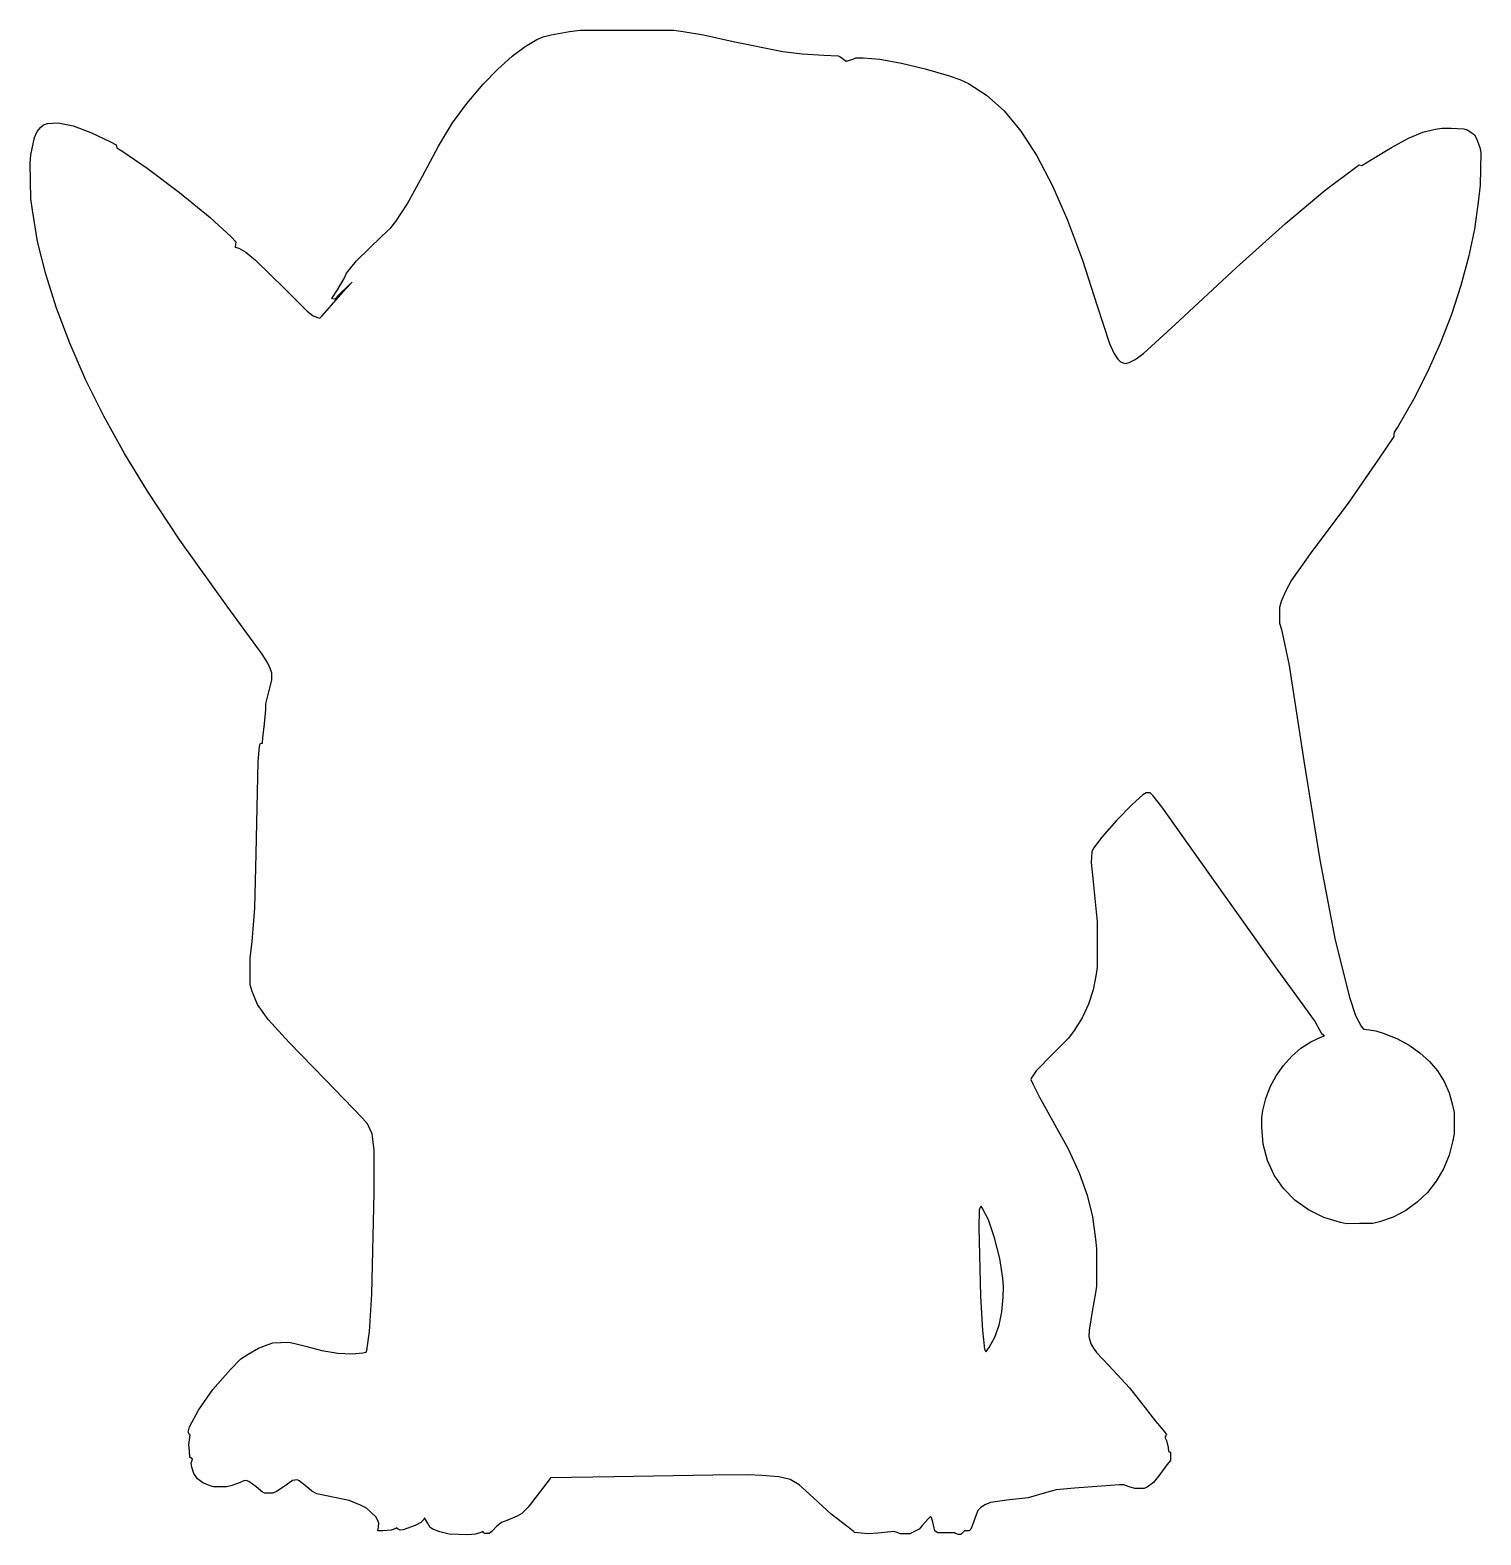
# Model space of a CAD drawing. Extents: x 0 to 181, y 0 to 188.
import ezdxf

# ---------------------------------------------------------------- set-up
doc = ezdxf.new("R2010")
doc.units = 0

msp = doc.modelspace()

# ---------------------------------------------------------------- linework, layer by layer
at = {"layer": 'Layer 1'}
for p, q in [((67.417567, 187.857445), (68.745097, 188.020436)), ((68.745097, 188.020436), (74.586217, 188.019466)), ((74.586217, 188.019466), (80.427337, 188.018497)), ((80.427337, 188.018497), (81.618967, 187.864183)), ((61.874414, 185.985904), (63.342629, 186.835502)), ((63.342629, 186.835502), (64.115627, 187.197741)), ((64.115627, 187.197741), (65.102837, 187.446098)), ((65.102837, 187.446098), (67.417567, 187.857445)), ((81.618967, 187.864183), (84.130366, 187.439185)), ((84.130366, 187.439185), (87.875267, 186.605183)), ((87.875267, 186.605183), (94.062264, 185.325639)), ((58.463159, 183.150891), (60.230723, 184.743404)), ((60.230723, 184.743404), (61.874414, 185.985904)), ((94.062264, 185.325639), (96.489136, 185.043043)), ((96.489136, 185.043043), (99.189767, 184.889673)), ((99.189767, 184.889673), (100.959857, 184.821633)), ((100.959857, 184.821633), (101.181057, 184.705053)), ((101.181057, 184.705053), (101.652437, 184.380368)), ((101.652437, 184.380368), (101.902607, 184.172262)), ((102.165, 184.172), (102.79984, 184.368109)), ((102.79984, 184.368109), (103.17245, 184.564218)), ((103.17245, 184.564218), (104.10172, 184.556618)), ((104.10172, 184.556618), (106.19487, 184.372769)), ((106.19487, 184.372769), (108.891624, 183.896668)), ((56.623329, 181.251252), (58.463159, 183.150891)), ((101.902607, 184.172262), (102.165, 184.172)), ((108.891624, 183.896668), (111.844275, 183.200464)), ((111.844275, 183.200464), (114.70512, 182.356308)), ((54.578259, 178.86559), (56.623329, 181.251252)), ((114.70512, 182.356308), (116.18221, 181.867012)), ((116.18221, 181.867012), (117.24423, 181.33847)), ((117.24423, 181.33847), (119.528206, 179.909627)), ((52.804605, 176.421216), (54.578259, 178.86559)), ((119.528206, 179.909627), (121.711729, 177.937809)), ((121.711729, 177.937809), (123.805382, 175.404778)), ((0.542568, 174.590045), (0.892476, 175.332974)), ((0.892476, 175.332974), (1.338861, 175.87588)), ((1.338861, 175.87588), (1.69447, 176.197151)), ((1.69447, 176.197151), (2.158315, 176.334898)), ((2.158315, 176.334898), (3.518297, 176.41633)), ((3.518297, 176.41633), (5.362855, 176.04136)), ((5.362855, 176.04136), (7.577898, 175.242963)), ((7.577898, 175.242963), (10.049335, 174.054118)), ((51.042369, 173.525459), (52.804605, 176.421216)), ((123.805382, 175.404778), (125.819749, 172.292299)), ((172.25708, 174.514916), (174.048183, 175.254204)), ((174.048183, 175.254204), (175.56682, 175.631405)), ((175.56682, 175.631405), (176.45184, 175.763315)), ((176.45184, 175.763315), (177.57588, 175.763846)), ((177.57588, 175.763846), (179.14012, 175.669956)), ((179.14012, 175.669956), (179.58032, 175.575546)), ((179.58032, 175.575546), (180.04281, 175.249568)), ((180.04281, 175.249568), (180.50531, 174.923591)), ((180.50531, 174.923591), (180.76004, 174.469564)), ((0.106981, 172.4337), (0.542568, 174.590045)), ((10.049335, 174.054118), (10.73825, 173.684842)), ((10.73825, 173.684842), (10.78778, 173.490869)), ((10.78778, 173.490869), (10.83731, 173.296894)), ((10.83731, 173.296894), (11.447197, 172.934567)), ((49.031549, 169.785652), (51.042369, 173.525459)), ((167.49627, 171.777595), (170.10321, 173.370421)), ((170.10321, 173.370421), (172.25708, 174.514916)), ((180.76004, 174.469564), (181.15444, 173.363294)), ((181.15444, 173.363294), (181.2941, 172.71105)), ((-0.000029, 171.39578), (0.106981, 172.4337)), ((0.048251, 169.17725), (-0.000029, 171.39578)), ((11.447197, 172.934567), (14.629307, 170.783425)), ((125.819749, 172.292299), (127.765413, 168.582135)), ((165.60632, 170.844313), (166.08902, 171.173455)), ((166.08902, 171.173455), (166.2532, 171.130525)), ((166.2532, 171.130525), (166.41738, 171.087595)), ((166.41738, 171.087595), (167.49627, 171.777595)), ((181.2941, 172.71105), (181.2435, 170.67551)), ((14.629307, 170.783425), (18.652733, 167.741649)), ((47.112968, 166.253952), (49.031549, 169.785652)), ((161.812887, 168.006418), (165.60632, 170.844313)), ((181.2435, 170.67551), (181.1929, 168.63997)), ((0.096531, 166.95871), (0.048251, 169.17725)), ((18.652733, 167.741649), (22.489892, 164.615532)), ((127.765413, 168.582135), (129.652959, 164.25605)), ((156.889682, 163.877951), (161.812887, 168.006418)), ((181.1929, 168.63997), (180.9704, 166.51593)), ((0.28079, 165.529), (0.096531, 166.95871)), ((0.945641, 161.626877), (0.28079, 165.529)), ((45.709629, 164.119562), (47.112968, 166.253952)), ((180.9704, 166.51593), (180.494113, 163.156369)), ((22.489892, 164.615532), (25.113197, 162.211367)), ((45.092797, 163.321437), (45.709629, 164.119562)), ((129.652959, 164.25605), (131.49297, 159.295807)), ((150.695697, 158.33624), (156.889682, 163.877951)), ((25.113197, 162.211367), (25.705593, 161.583397)), ((40.768736, 159.178525), (43.909367, 162.219497)), ((43.909367, 162.219497), (45.092797, 163.321437)), ((180.494113, 163.156369), (179.763226, 159.668114)), ((1.954119, 157.537078), (0.945641, 161.626877)), ((25.672883, 161.24037), (25.640173, 160.897343)), ((25.640173, 160.897343), (26.066339, 160.755793)), ((25.705593, 161.583397), (25.672883, 161.24037)), ((26.066339, 160.755793), (26.939658, 160.27456)), ((26.939658, 160.27456), (28.176056, 159.285369)), ((28.176056, 159.285369), (31.793589, 155.734453)), ((39.537277, 157.665987), (40.768736, 159.178525)), ((131.49297, 159.295807), (133.29603, 153.68317)), ((143.08992, 151.258613), (150.695697, 158.33624)), ((179.763226, 159.668114), (178.793898, 156.096187)), ((3.29635, 153.283709), (1.954119, 157.537078)), ((38.398404, 155.556154), (39.262643, 157.002224)), ((39.776163, 156.125969), (38.675733, 155.041819)), ((39.262643, 157.002224), (39.537277, 157.665987)), ((39.356535, 155.630451), (40.246301, 156.515469)), ((40.246301, 156.515469), (39.776163, 156.125969)), ((178.793898, 156.096187), (177.602287, 152.48561)), ((31.793589, 155.734453), (34.60756, 152.919409)), ((37.649635, 153.667071), (39.356535, 155.630451)), ((37.696154, 154.508344), (38.398404, 155.556154)), ((37.821321, 154.429114), (37.696154, 154.508344)), ((38.068647, 154.412708), (37.821321, 154.429114)), ((38.675733, 155.041819), (38.068647, 154.412708)), ((4.96246, 148.890875), (3.29635, 153.283709)), ((34.60756, 152.919409), (35.370075, 152.331822)), ((35.370075, 152.331822), (35.924209, 152.095953)), ((36.20297, 152.035963), (36.517735, 152.312331)), ((36.517735, 152.312331), (37.649635, 153.667071)), ((133.29603, 153.68317), (134.862326, 148.881531)), ((177.602287, 152.48561), (176.204554, 148.881404)), ((35.924209, 152.095953), (36.20297, 152.035963)), ((139.113534, 147.631635), (143.08992, 151.258613)), ((6.942574, 144.382682), (4.96246, 148.890875)), ((134.862326, 148.881531), (135.413416, 147.658214)), ((176.204554, 148.881404), (174.616856, 145.328591)), ((135.413416, 147.658214), (135.92973, 146.91154)), ((135.92973, 146.91154), (136.24727, 146.560064)), ((137.35885, 146.508053), (138.087553, 146.863909)), ((138.087553, 146.863909), (139.113534, 147.631635)), ((136.24727, 146.560064), (136.58065, 146.460184)), ((136.58065, 146.460184), (136.91402, 146.360304)), ((136.91402, 146.360304), (137.35885, 146.508053)), ((174.616856, 145.328591), (172.855351, 141.872193)), ((9.226818, 139.783234), (6.942574, 144.382682)), ((172.855351, 141.872193), (170.9362, 138.55723)), ((11.805318, 135.116639), (9.226818, 139.783234)), ((170.40995, 137.264887), (168.50989, 134.411317)), ((170.42975, 137.516719), (170.40995, 137.264887)), ((170.44955, 137.768551), (170.42975, 137.516719)), ((170.9362, 138.55723), (170.44955, 137.768551)), ((14.6682, 130.407), (11.805318, 135.116639)), ((168.50989, 134.411317), (164.714377, 128.921275)), ((18.725079, 124.276064), (14.6682, 130.407)), ((164.714377, 128.921275), (160.17728, 122.884617)), ((24.725234, 115.93751), (18.725079, 124.276064)), ((160.17728, 122.884617), (157.627713, 119.281853)), ((157.627713, 119.281853), (156.858184, 117.886139)), ((156.35466, 116.645247), (156.10972, 115.892987)), ((156.858184, 117.886139), (156.35466, 116.645247)), ((28.983302, 110.041018), (24.725234, 115.93751)), ((156.10972, 115.892987), (156.11372, 114.919467)), ((156.11372, 114.919467), (156.11772, 113.945947)), ((156.11772, 113.945947), (156.3624, 113.149427)), ((156.3624, 113.149427), (157.32036, 108.624967)), ((29.693792, 108.916227), (28.983302, 110.041018)), ((30.023274, 108.18029), (29.693792, 108.916227)), ((30.2026, 107.701), (30.023274, 108.18029)), ((30.202591, 106.81296), (30.2026, 107.257)), ((30.2026, 107.257), (30.2026, 107.701)), ((157.32036, 108.624967), (159.1506, 96.732327)), ((29.463909, 103.85735), (29.83325, 105.33515)), ((29.83325, 105.33515), (30.202591, 106.81296)), ((29.444779, 103.14933), (29.463909, 103.85735)), ((29.288125, 101.33505), (29.444779, 103.14933)), ((29.09235, 99.58714), (29.288125, 101.33505)), ((28.489997, 96.629142), (28.656293, 98.509713)), ((28.656293, 98.509713), (28.768991, 98.854486)), ((28.768991, 98.854486), (28.908185, 98.94553)), ((28.908185, 98.94553), (29.0341, 98.9455)), ((29.0341, 98.9455), (29.09235, 99.58714)), ((28.251036, 85.09503), (28.489997, 96.629142)), ((159.1506, 96.732327), (161.145443, 84.362611)), ((139.03246, 92.47734), (137.708631, 91.285715)), ((139.445, 92.7506), (139.03246, 92.47734)), ((139.699, 92.7506), (139.445, 92.7506)), ((139.95278, 92.750497), (139.699, 92.7506)), ((140.32561, 92.366277), (139.95278, 92.750497)), ((141.41426, 90.972367), (140.32561, 92.366277)), ((137.708631, 91.285715), (135.757002, 89.253429)), ((148.14835, 81.510777), (141.41426, 90.972367)), ((135.757002, 89.253429), (133.908271, 87.171521)), ((133.908271, 87.171521), (132.89313, 85.83103)), ((28.097774, 78.323136), (28.251036, 85.09503)), ((132.62082, 84.69694), (132.58482, 84.03318)), ((132.65682, 85.3607), (132.62082, 84.69694)), ((132.89313, 85.83103), (132.65682, 85.3607)), ((132.58482, 84.03318), (132.85369, 81.59938)), ((161.145443, 84.362611), (163.091914, 74.325452)), ((132.85369, 81.59938), (133.23592, 77.8823)), ((155.61166, 70.979077), (148.14835, 81.510777)), ((27.749466, 74.16503), (28.097774, 78.323136)), ((133.23592, 77.8823), (133.34927, 76.59903)), ((133.34927, 76.59903), (133.35127, 73.76697)), ((27.513152, 72.08524), (27.749466, 74.16503)), ((133.35127, 73.76697), (133.35327, 70.93492)), ((163.091914, 74.325452), (164.862665, 67.20853)), ((27.512886, 70.40371), (27.513152, 72.08524)), ((27.512621, 68.72217), (27.512886, 70.40371)), ((133.23727, 70.09415), (132.856143, 68.11652)), ((133.35327, 70.93492), (133.23727, 70.09415)), ((158.7555, 66.686737), (155.61166, 70.979077)), ((27.756433, 67.92895), (27.512621, 68.72217)), ((28.422297, 66.293428), (27.756433, 67.92895)), ((132.856143, 68.11652), (132.275435, 66.307623)), ((29.749067, 64.408786), (28.422297, 66.293428)), ((132.275435, 66.307623), (131.480557, 64.630489)), ((160.494145, 64.302288), (158.7555, 66.686737)), ((164.862665, 67.20853), (165.64235, 64.928809)), ((32.353685, 61.527052), (29.749067, 64.408786)), ((131.480557, 64.630489), (130.45692, 63.04815)), ((161.3636, 62.718637), (160.494145, 64.302288)), ((165.64235, 64.928809), (166.33035, 63.599527)), ((129.74531, 62.08474), (127.79645, 60.1377)), ((130.45692, 63.04815), (129.74531, 62.08474)), ((160.024385, 61.637862), (161.29895, 62.217817)), ((161.29895, 62.217817), (161.74343, 62.374347)), ((161.55352, 62.475997), (161.3636, 62.718637)), ((161.74343, 62.374347), (161.55352, 62.475997)), ((166.33035, 63.599527), (166.61805, 63.224747)), ((166.61805, 63.224747), (167.38583, 63.120187)), ((167.38583, 63.120187), (168.15362, 63.015617)), ((168.15362, 63.015617), (169.07289, 62.700187)), ((169.07289, 62.700187), (170.776289, 62.018127)), ((36.853093, 56.90025), (32.353685, 61.527052)), ((157.661635, 59.828455), (158.803248, 60.830401)), ((158.803248, 60.830401), (160.024385, 61.637862)), ((170.776289, 62.018127), (172.311861, 61.200662)), ((172.311861, 61.200662), (173.674983, 60.252579)), ((173.674983, 60.252579), (174.861034, 59.178666)), ((127.79645, 60.1377), (125.730961, 58.006771)), ((155.721363, 57.373202), (156.625641, 58.665048)), ((156.625641, 58.665048), (157.661635, 59.828455)), ((174.861034, 59.178666), (175.865391, 57.983709)), ((41.525273, 52.08383), (36.853093, 56.90025)), ((125.11535, 57.13126), (125.06475, 56.92965)), ((125.06475, 56.92965), (125.33384, 56.2973)), ((125.730961, 58.006771), (125.11535, 57.13126)), ((154.974896, 55.98594), (155.721363, 57.373202)), ((175.865391, 57.983709), (176.683432, 56.672497)), ((176.683432, 56.672497), (177.310536, 55.249818)), ((125.33384, 56.2973), (126.15418, 54.71527)), ((126.15418, 54.71527), (129.71225, 48.23422)), ((154.05978, 53.057257), (154.412336, 54.536284)), ((154.412336, 54.536284), (154.974896, 55.98594)), ((177.310536, 55.249818), (177.74208, 53.720457)), ((153.91724, 52.172457), (154.05978, 53.057257)), ((177.74208, 53.720457), (177.93734, 52.791187)), ((177.93734, 52.791187), (177.94034, 51.463667)), ((42.15781, 51.37582), (41.525273, 52.08383)), ((42.459732, 50.75631), (42.15781, 51.37582)), ((153.91822, 50.977207), (153.91724, 52.172457)), ((154.100207, 48.826778), (153.91822, 50.977207)), ((177.94034, 51.463667), (177.94334, 50.136137)), ((42.761655, 50.1368), (42.459732, 50.75631)), ((42.876405, 49.11903), (42.761655, 50.1368)), ((42.991157, 48.10126), (42.876405, 49.11903)), ((177.78449, 49.295367), (177.312096, 47.472807)), ((177.94334, 50.136137), (177.78449, 49.295367)), ((42.983857, 42.7469), (42.991157, 48.10126)), ((129.71225, 48.23422), (131.089874, 45.236102)), ((154.62749, 46.80991), (154.100207, 48.826778)), ((177.312096, 47.472807), (176.615243, 45.772304)), ((131.089874, 45.236102), (132.084969, 42.475884)), ((155.477306, 44.954153), (154.62749, 46.80991)), ((176.615243, 45.772304), (175.710143, 44.211837)), ((156.626894, 43.287058), (155.477306, 44.954153)), ((158.053489, 41.836176), (156.626894, 43.287058)), ((175.710143, 44.211837), (174.613005, 42.809388)), ((42.686606, 30.102445), (42.983857, 42.7469)), ((132.084969, 42.475884), (132.752229, 39.773833)), ((159.734331, 40.629056), (158.053489, 41.836176)), ((173.340041, 41.582936), (171.907462, 40.550462)), ((174.613005, 42.809388), (173.340041, 41.582936)), ((118.58466, 40.57797), (118.54656, 38.40968)), ((118.69459, 40.84245), (118.58466, 40.57797)), ((118.80451, 41.10693), (118.69459, 40.84245)), ((118.97322, 40.8867), (118.80451, 41.10693)), ((119.749422, 39.397782), (118.97322, 40.8867)), ((132.752229, 39.773833), (133.14635, 36.95022)), ((161.646655, 39.69325), (159.734331, 40.629056)), ((163.7677, 39.056307), (161.646655, 39.69325)), ((170.331478, 39.729946), (168.6283, 39.139367)), ((171.907462, 40.550462), (170.331478, 39.729946)), ((118.54656, 38.40968), (118.761736, 29.83233)), ((120.523141, 37.14181), (119.749422, 39.397782)), ((164.50544, 38.897207), (163.7677, 39.056307)), ((166.14272, 38.905207), (164.50544, 38.897207)), ((167.78001, 38.913207), (166.14272, 38.905207)), ((168.6283, 39.139367), (167.78001, 38.913207)), ((121.165717, 34.558403), (120.523141, 37.14181)), ((133.14635, 36.95022), (133.25411, 35.79969)), ((133.25411, 35.79969), (133.254, 33.4544)), ((121.54849, 32.08718), (121.165717, 34.558403)), ((121.64729, 31.01978), (121.54849, 32.08718)), ((133.254, 33.4544), (133.254, 31.1091)), ((42.393539, 25.414554), (42.686606, 30.102445)), ((121.59659, 29.73651), (121.64729, 31.01978)), ((133.14442, 30.26834), (132.72407, 27.92304)), ((133.254, 31.1091), (133.14442, 30.26834)), ((118.761736, 29.83233), (119.00559, 25.554755)), ((121.429139, 27.889851), (121.59659, 29.73651)), ((121.081203, 26.216409), (121.429139, 27.889851)), ((132.72407, 27.92304), (132.36228, 25.61381)), ((42.062217, 23.0562), (42.393539, 25.414554)), ((119.00559, 25.554755), (119.25106, 23.20948)), ((119.8548, 23.42878), (120.555512, 24.726085)), ((120.555512, 24.726085), (121.081203, 26.216409)), ((132.36228, 25.61381), (132.31128, 24.80911)), ((132.31128, 24.80911), (132.42076, 24.35276)), ((26.352802, 22.00516), (27.240895, 22.59306)), ((27.240895, 22.59306), (28.53022, 23.349064)), ((28.53022, 23.349064), (29.760115, 23.82492)), ((29.760115, 23.82492), (30.335376, 23.99781)), ((30.335376, 23.99781), (31.316089, 24.04711)), ((31.316089, 24.04711), (32.2968, 24.09641)), ((32.2968, 24.09641), (32.90912, 23.9899)), ((32.90912, 23.9899), (34.58346, 23.53853)), ((34.58346, 23.53853), (36.452733, 23.056201)), ((36.452733, 23.056201), (38.438968, 22.743454)), ((38.438968, 22.743454), (40.248333, 22.633047)), ((40.248333, 22.633047), (41.587, 22.75774)), ((41.587, 22.75774), (41.987037, 22.85847)), ((41.987037, 22.85847), (42.062217, 23.0562)), ((119.25106, 23.20948), (119.425781, 22.872484)), ((119.425781, 22.872484), (119.85479, 23.42876)), ((119.85479, 23.42876), (119.8548, 23.42878)), ((132.42076, 24.35276), (132.53023, 23.89641)), ((132.53023, 23.89641), (132.88509, 23.34738)), ((132.88509, 23.34738), (133.23995, 22.79835)), ((133.23995, 22.79835), (134.80398, 21.20111)), ((25.023472, 20.6717), (26.352802, 22.00516)), ((134.80398, 21.20111), (137.4015, 18.412781)), ((22.853536, 18.195417), (25.023472, 20.6717)), ((21.031019, 15.616836), (22.853536, 18.195417)), ((137.4015, 18.412781), (139.33218, 15.88819)), ((19.932163, 13.53604), (21.031019, 15.616836)), ((139.33218, 15.88819), (140.61445, 14.25091)), ((19.771684, 12.869837), (19.932163, 13.53604)), ((140.61445, 14.25091), (141.58449, 13.11528)), ((19.933212, 12.55311), (19.771684, 12.869837)), ((19.840222, 11.28459), (19.929362, 11.9041)), ((19.899982, 10.50705), (19.840222, 11.28459)), ((19.929362, 11.9041), (20.018502, 12.52361)), ((20.018502, 12.52361), (19.933212, 12.55311)), ((141.58449, 13.11528), (142.0176, 12.55631)), ((141.91405, 12.39051), (141.81052, 12.22471)), ((141.81052, 12.22471), (141.9891, 11.821)), ((142.0176, 12.55631), (141.91405, 12.39051)), ((141.9891, 11.821), (142.22101, 10.95274)), ((19.959742, 9.72951), (19.899982, 10.50705)), ((20.135906, 9.60612), (19.959742, 9.72951)), ((20.312072, 9.48273), (20.135906, 9.60612)), ((20.222262, 9.22511), (20.312072, 9.48273)), ((142.22101, 10.95274), (142.27431, 10.4882)), ((142.27431, 10.4882), (142.39379, 10.4174)), ((142.39379, 10.4174), (142.51329, 10.3466)), ((142.51329, 10.3466), (142.514, 9.83447)), ((142.514, 9.83447), (142.514, 9.32236)), ((20.132452, 8.96749), (20.222262, 9.22511)), ((20.218522, 8.49396), (20.132452, 8.96749)), ((20.477497, 7.678246), (20.218522, 8.49396)), ((20.935061, 7.026251), (20.477497, 7.678246)), ((89.72237, 7.54665), (85.29728, 7.49575)), ((91.41867, 7.44591), (89.72237, 7.54665)), ((141.19058, 7.57398), (140.373211, 6.561385)), ((142.06358, 8.76114), (141.19058, 7.57398)), ((142.514, 9.32236), (142.06358, 8.76114)), ((21.60395, 6.524933), (20.935061, 7.026251)), ((22.496902, 6.16125), (21.60395, 6.524933)), ((22.9776, 6.01874), (22.496902, 6.16125)), ((23.7674, 6.01874), (22.9776, 6.01874)), ((24.557158, 6.01874), (23.7674, 6.01874)), ((25.094625, 6.15801), (24.557158, 6.01874)), ((26.036667, 6.50111), (25.094625, 6.15801)), ((26.719707, 6.76512), (26.036667, 6.50111)), ((26.99817, 6.82532), (26.719707, 6.76512)), ((27.330768, 6.68635), (26.99817, 6.82532)), ((28.231144, 6.0397), (27.330768, 6.68635)), ((29.036111, 5.3776), (28.231144, 6.0397)), ((32.002689, 6.22405), (30.777819, 5.43091)), ((32.785046, 6.80945), (32.002689, 6.22405)), ((33.076084, 6.86405), (32.785046, 6.80945)), ((33.367123, 6.91865), (33.076084, 6.86405)), ((33.637035, 6.77908), (33.367123, 6.91865)), ((34.569535, 6.02514), (33.637035, 6.77908)), ((35.213594, 5.476973), (34.569535, 6.02514)), ((64.9697, 7.04977), (62.22047, 3.49092)), ((65.03037, 7.14317), (64.9697, 7.04977)), ((72.95128, 7.29402), (65.03037, 7.14317)), ((85.29728, 7.49575), (72.95128, 7.29402)), ((93.560123, 7.266587), (91.41867, 7.44591)), ((94.981611, 6.931691), (93.560123, 7.266587)), ((96.111404, 6.274725), (94.981611, 6.931691)), ((97.37777, 5.12919), (96.111404, 6.274725)), ((130.52189, 5.84331), (128.200511, 5.637454)), ((133.88112, 6.11224), (130.52189, 5.84331)), ((136.115, 6.28404), (133.88112, 6.11224)), ((136.67131, 6.28404), (136.115, 6.28404)), ((137.35799, 6.04293), (136.67131, 6.28404)), ((138.04466, 5.80181), (137.35799, 6.04293)), ((138.61992, 5.80269), (138.04466, 5.80181)), ((139.19518, 5.80358), (138.61992, 5.80269)), ((139.59344, 5.98607), (139.19518, 5.80358)), ((140.373211, 6.561385), (139.59344, 5.98607)), ((29.2733, 5.22318), (29.036111, 5.3776)), ((29.8043, 5.22318), (29.2733, 5.22318)), ((30.33531, 5.22318), (29.8043, 5.22318)), ((30.777819, 5.43091), (30.33531, 5.22318)), ((35.838444, 5.13662), (35.213594, 5.476973)), ((38.047065, 4.68868), (35.838444, 5.13662)), ((39.865424, 4.329033), (38.047065, 4.68868)), ((41.280485, 3.74686), (39.865424, 4.329033)), ((100.107659, 2.625864), (97.37777, 5.12919)), ((119.30005, 3.772), (118.77726, 3.38928)), ((119.999051, 4.056938), (119.30005, 3.772)), ((122.06997, 4.37673), (119.999051, 4.056938)), ((124.728166, 4.663946), (122.06997, 4.37673)), ((126.70168, 5.22171), (124.728166, 4.663946)), ((128.200511, 5.637454), (126.70168, 5.22171)), ((42.047951, 3.35215), (41.280485, 3.74686)), ((42.622769, 2.82544), (42.047951, 3.35215)), ((43.197588, 2.29872), (42.622769, 2.82544)), ((43.391684, 1.89777), (43.197588, 2.29872)), ((43.58578, 1.49682), (43.391684, 1.89777)), ((49.189445, 1.95292), (48.809714, 1.589923)), ((49.292331, 2.14516), (49.189445, 1.95292)), ((49.641151, 1.53795), (49.292331, 2.14516)), ((59.764513, 1.90249), (58.915026, 1.554569)), ((60.848693, 2.36811), (59.764513, 1.90249)), ((61.446111, 2.67795), (60.848693, 2.36811)), ((62.22047, 3.49092), (61.446111, 2.67795)), ((102.24627, 0.97525), (100.107659, 2.625864)), ((112.23366, 2.02978), (111.51538, 1.21996)), ((112.53102, 2.33861), (112.23366, 2.02978)), ((112.65042, 2.17533), (112.53102, 2.33861)), ((112.82577, 1.60362), (112.65042, 2.17533)), ((118.22691, 2.53076), (117.86447, 1.48909)), ((118.44935, 3.06982), (118.22691, 2.53076)), ((118.77726, 3.38928), (118.44935, 3.06982)), ((43.4651, 0.53086), (43.52544, 1.01384)), ((44.086667, 0.53086), (43.4651, 0.53086)), ((43.52544, 1.01384), (43.58578, 1.49682)), ((45.117069, 0.622851), (44.086667, 0.53086)), ((45.701417, 0.81697), (45.117069, 0.622851)), ((45.756657, 0.90357), (45.701417, 0.81697)), ((45.991381, 0.74977), (45.756657, 0.90357)), ((46.226104, 0.59598), (45.991381, 0.74977)), ((46.625135, 0.65068), (46.226104, 0.59598)), ((48.129873, 1.187957), (46.625135, 0.65068)), ((48.809714, 1.589923), (48.129873, 1.187957)), ((49.989972, 0.93074), (49.641151, 1.53795)), ((50.34037, 0.73017), (49.989972, 0.93074)), ((51.191983, 0.384455), (50.34037, 0.73017)), ((52.3723, 0.12808), (51.191983, 0.384455)), ((52.374696, 0.12912), (52.3723, 0.12808)), ((54.649117, 0.02143), (52.374696, 0.12912)), ((55.647441, 0.122733), (54.649117, 0.02143)), ((56.324456, 0.31661), (55.647441, 0.122733)), ((56.560719, 0.43878), (56.324456, 0.31661)), ((56.66896, 0.30837), (56.560719, 0.43878)), ((56.7772, 0.17794), (56.66896, 0.30837)), ((57.0732, 0.17794), (56.7772, 0.17794)), ((57.36901, 0.17794), (57.0732, 0.17794)), ((57.691197, 0.46557), (57.36901, 0.17794)), ((58.335813, 1.09423), (57.691197, 0.46557)), ((58.915026, 1.554569), (58.335813, 1.09423)), ((102.87147, 0.49801), (102.24627, 0.97525)), ((103.01081, 0.32972), (102.87147, 0.49801)), ((103.86617, 0.23702), (103.01081, 0.32972)), ((104.72153, 0.14432), (103.86617, 0.23702)), ((105.93936, 0.25069), (104.72153, 0.14432)), ((107.53906, 0.41012), (105.93936, 0.25069)), ((107.92091, 0.46322), (107.53906, 0.41012)), ((108.33558, 0.30354), (107.92091, 0.46322)), ((108.75024, 0.14387), (108.33558, 0.30354)), ((109.34637, 0.14787), (108.75024, 0.14387)), ((109.94249, 0.15187), (109.34637, 0.14787)), ((110.51847, 0.43543), (109.94249, 0.15187)), ((111.09445, 0.71898), (110.51847, 0.43543)), ((111.51538, 1.21996), (111.09445, 0.71898)), ((112.96469, 0.86654), (112.82577, 1.60362)), ((113.04769, 0.5379), (112.96469, 0.86654)), ((113.24184, 0.40191), (113.04769, 0.5379)), ((113.436, 0.26592), (113.24184, 0.40191)), ((114.517, 0.26592), (113.436, 0.26592)), ((115.59905, 0.26592), (114.517, 0.26592)), ((115.65375, 0.17742), (115.59905, 0.26592)), ((116.017, 0.08892), (115.65375, 0.17742)), ((116.3255, 0.08892), (116.017, 0.08892)), ((116.54675, 0.31018), (116.3255, 0.08892)), ((116.768, 0.53143), (116.54675, 0.31018)), ((117.067, 0.53143), (116.768, 0.53143)), ((117.36653, 0.53143), (117.067, 0.53143)), ((117.54551, 0.75895), (117.36653, 0.53143)), ((117.86447, 1.48909), (117.54551, 0.75895))]:
    msp.add_line(p, q, dxfattribs=at)

doc.saveas('drawing.dxf')
